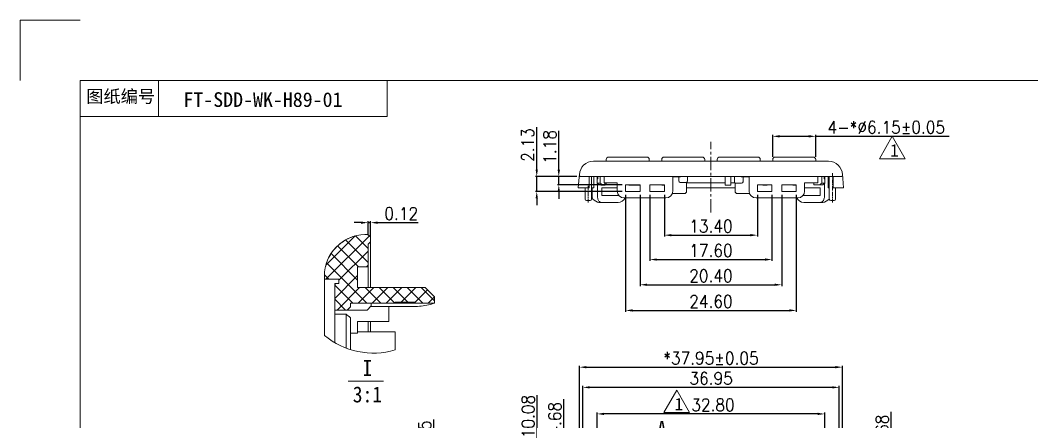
# Model space of a CAD drawing. Header units: millimetres. Extents: x 1171 to 1429, y -714 to -532.
# Drawn here: x 1171.4 to 1317.2, y -590.2 to -532.4 of the extents above; entities that cross this region are included whole.
import ezdxf

# ---------------------------------------------------------------- set-up
doc = ezdxf.new("R2010")
doc.units = ezdxf.units.MM
doc.header["$LTSCALE"] = 0.12
doc.linetypes.add('CENTER', pattern=[50.8, 31.75, -6.35, 6.35, -6.35])
doc.layers.get('0').update_dxf_attribs({"color": 8, "lineweight": 9})
for name, color, linetype, lineweight in [('1粗实线-A (轮廓线)', 3, 'Continuous', 15), ('dim', 82, 'Continuous', 9), ('尺寸线', 3, 'Continuous', 9)]:
    doc.layers.add(name, color=color, linetype=linetype, lineweight=lineweight)
doc.styles.get("Standard").update_dxf_attribs({"font": 'txt.shx', "width": 0.9})
doc.styles.add('机械制图', font='gbeitc.shx')
doc.dimstyles.new('1', dxfattribs={"dimtxt": 1.8, "dimasz": 1, "dimexe": 0.2, "dimexo": 0.5, "dimgap": 0.4, "dimtad": 1, "dimzin": 1, "dimdsep": 46, "dimtxsty": 'Standard', "dimcen": 0.09, "dimclrd": 3, "dimclre": 3, "dimclrt": 2, "dimadec": 0, "dimazin": 0, "dimtp": 0.01, "dimtm": 0.01, "dimtfac": 1, "dimtmove": 0, "dimatfit": 3, "dimfxl": 1, "dimtolj": 1, "dimarcsym": 0})

# ---------------------------------------------------------------- blocks, each defined once
blk = doc.blocks.new('*D62')
at = {"layer": 'Defpoints', "color": 0}
for p in [(1289.88, -582.34), (1251.98, -601.95), (1289.88, -602.04)]:
    blk.add_point(p, dxfattribs=at)
at = {"layer": '尺寸线', "color": 3, "lineweight": -2}
for p, q in [((1251.98, -601.45), (1251.98, -582.14)), ((1252.98, -582.34), (1288.88, -582.34)), ((1289.88, -601.54), (1289.88, -582.14))]:
    blk.add_line(p, q, dxfattribs=at)
at = {"layer": '尺寸线', "color": 3}
for points in [[(1252.98, -582.18), (1252.98, -582.51), (1251.98, -582.34)], [(1288.88, -582.18), (1288.88, -582.51), (1289.88, -582.34)]]:
    blk.add_solid(points, dxfattribs=at)
at = {"layer": '尺寸线', "color": 2, "insert": (1270.93, -581.04), "char_height": 1.8, "attachment_point": 5}
blk.add_mtext('\\A1;*37.95±0.05', dxfattribs=at)
blk = doc.blocks.new('*D72')
at = {"layer": 'Defpoints', "color": 0}
for p in [(1252.46, -585.25), (1252.46, -602.39), (1289.41, -602.3)]:
    blk.add_point(p, dxfattribs=at)
at = {"layer": '尺寸线', "color": 3, "lineweight": -2}
for p, q in [((1252.46, -601.89), (1252.46, -585.05)), ((1288.41, -585.25), (1253.46, -585.25)), ((1289.41, -601.8), (1289.41, -585.05))]:
    blk.add_line(p, q, dxfattribs=at)
at = {"layer": '尺寸线', "color": 3}
for points in [[(1253.46, -585.09), (1253.46, -585.42), (1252.46, -585.25)], [(1288.41, -585.09), (1288.41, -585.42), (1289.41, -585.25)]]:
    blk.add_solid(points, dxfattribs=at)
at = {"layer": '尺寸线', "color": 2, "insert": (1270.96, -583.95), "char_height": 1.8, "attachment_point": 5}
blk.add_mtext('\\A1;36.95', dxfattribs=at)
blk = doc.blocks.new('*D90')
at = {"layer": 'Defpoints', "color": 0}
for p in [(1286.03, -549.08), (1279.83, -552.54), (1286.03, -552.54)]:
    blk.add_point(p, dxfattribs=at)
at = {"layer": '尺寸线', "color": 3, "lineweight": -2}
for p, q in [((1279.83, -552.04), (1279.83, -548.88)), ((1280.83, -549.08), (1285.03, -549.08)), ((1286.03, -552.04), (1286.03, -548.88)), ((1286.03, -549.08), (1305.25, -549.08))]:
    blk.add_line(p, q, dxfattribs=at)
at = {"layer": '尺寸线', "color": 3}
for points in [[(1280.83, -548.91), (1280.83, -549.25), (1279.83, -549.08)], [(1285.03, -548.91), (1285.03, -549.25), (1286.03, -549.08)]]:
    blk.add_solid(points, dxfattribs=at)
at = {"layer": '尺寸线', "color": 2, "insert": (1296.21, -547.78), "char_height": 1.8, "attachment_point": 5}
blk.add_mtext('\\A1;4-*%%C6.15%%P0.05', dxfattribs=at)
blk = doc.blocks.new('*D68')
at = {"layer": 'Defpoints', "color": 0}
for p in [(1221.87, -561.52), (1221.51, -563.8), (1221.87, -564.04)]:
    blk.add_point(p, dxfattribs=at)
at = {"layer": '尺寸线', "color": 3, "lineweight": -2}
for p, q in [((1221.51, -563.3), (1221.51, -561.32)), ((1221.87, -563.54), (1221.87, -561.32)), ((1220.51, -561.52), (1219.51, -561.52)), ((1221.51, -561.52), (1221.87, -561.52)), ((1222.87, -561.52), (1228.72, -561.52))]:
    blk.add_line(p, q, dxfattribs=at)
at = {"layer": '尺寸线', "color": 3}
for points in [[(1220.51, -561.36), (1220.51, -561.69), (1221.51, -561.52)], [(1222.87, -561.36), (1222.87, -561.69), (1221.87, -561.52)]]:
    blk.add_solid(points, dxfattribs=at)
at = {"layer": '尺寸线', "color": 2, "insert": (1226.29, -560.22), "char_height": 1.8, "attachment_point": 5}
blk.add_mtext('\\A1;0.12', dxfattribs=at)
blk = doc.blocks.new('*D104')
at = {"layer": 'Defpoints', "color": 0}
for p in [(1252.1, -554.89), (1249, -556.07), (1258.63, -556.07)]:
    blk.add_point(p, dxfattribs=at)
at = {"layer": '尺寸线', "color": 3, "lineweight": -2}
for p, q in [((1249, -553.89), (1249, -548.31)), ((1251.6, -554.89), (1248.8, -554.89)), ((1249, -556.07), (1249, -554.89)), ((1258.13, -556.07), (1248.8, -556.07)), ((1249, -557.07), (1249, -558.07))]:
    blk.add_line(p, q, dxfattribs=at)
at = {"layer": '尺寸线', "color": 3}
for points in [[(1248.83, -553.89), (1249.17, -553.89), (1249, -554.89)], [(1248.83, -557.07), (1249.17, -557.07), (1249, -556.07)]]:
    blk.add_solid(points, dxfattribs=at)
at = {"layer": '尺寸线', "color": 2, "insert": (1247.7, -550.6), "char_height": 1.8, "attachment_point": 5, "rotation": 90}
blk.add_mtext('\\A1;1.18', dxfattribs=at)
blk = doc.blocks.new('*D105')
at = {"layer": 'Defpoints', "color": 0}
for p in [(1252.1, -554.89), (1245.82, -557.02), (1258.63, -557.02)]:
    blk.add_point(p, dxfattribs=at)
at = {"layer": '尺寸线', "color": 3, "lineweight": -2}
for p, q in [((1245.82, -553.89), (1245.82, -547.77)), ((1251.6, -554.89), (1245.62, -554.89)), ((1245.82, -557.02), (1245.82, -554.89)), ((1258.13, -557.02), (1245.62, -557.02)), ((1245.82, -558.02), (1245.82, -559.02))]:
    blk.add_line(p, q, dxfattribs=at)
at = {"layer": '尺寸线', "color": 3}
for points in [[(1245.66, -553.89), (1245.99, -553.89), (1245.82, -554.89)], [(1245.66, -558.02), (1245.99, -558.02), (1245.82, -557.02)]]:
    blk.add_solid(points, dxfattribs=at)
at = {"layer": '尺寸线', "color": 2, "insert": (1244.52, -550.33), "char_height": 1.8, "attachment_point": 5, "rotation": 90}
blk.add_mtext('\\A1;2.13', dxfattribs=at)
blk = doc.blocks.new('*D106')
at = {"layer": 'Defpoints', "color": 0}
for p in [(1220.26, -596.99), (1223.46, -598.74), (1230.97, -598.74)]:
    blk.add_point(p, dxfattribs=at)
at = {"layer": '尺寸线', "color": 3, "lineweight": -2}
for p, q in [((1230.97, -595.99), (1230.97, -589.87)), ((1220.76, -596.99), (1231.17, -596.99)), ((1230.97, -598.74), (1230.97, -596.99)), ((1223.96, -598.74), (1231.17, -598.74)), ((1230.97, -599.74), (1230.97, -600.74))]:
    blk.add_line(p, q, dxfattribs=at)
at = {"layer": '尺寸线', "color": 3}
for points in [[(1230.81, -595.99), (1231.14, -595.99), (1230.97, -596.99)], [(1230.81, -599.74), (1231.14, -599.74), (1230.97, -598.74)]]:
    blk.add_solid(points, dxfattribs=at)
at = {"layer": '尺寸线', "color": 2, "insert": (1229.67, -592.43), "char_height": 1.8, "attachment_point": 5, "rotation": 90}
blk.add_mtext('\\A1;1.75', dxfattribs=at)
blk = doc.blocks.new('*D110')
at = {"layer": 'Defpoints', "color": 0}
for p in [(1264.23, -557.02), (1277.63, -557.02), (1277.63, -563.32)]:
    blk.add_point(p, dxfattribs=at)
at = {"layer": '尺寸线', "color": 3, "lineweight": -2}
for p, q in [((1264.23, -557.52), (1264.23, -563.52)), ((1277.63, -557.52), (1277.63, -563.52)), ((1265.23, -563.32), (1276.63, -563.32))]:
    blk.add_line(p, q, dxfattribs=at)
at = {"layer": '尺寸线', "color": 3}
for points in [[(1265.23, -563.16), (1265.23, -563.49), (1264.23, -563.32)], [(1276.63, -563.16), (1276.63, -563.49), (1277.63, -563.32)]]:
    blk.add_solid(points, dxfattribs=at)
at = {"layer": '尺寸线', "color": 2, "insert": (1270.93, -562.02), "char_height": 1.8, "attachment_point": 5}
blk.add_mtext('\\A1;13.40', dxfattribs=at)
blk = doc.blocks.new('*D111')
at = {"layer": 'Defpoints', "color": 0}
for p in [(1262.13, -557.02), (1279.73, -557.02), (1279.73, -566.84)]:
    blk.add_point(p, dxfattribs=at)
at = {"layer": '尺寸线', "color": 3, "lineweight": -2}
for p, q in [((1262.13, -557.52), (1262.13, -567.04)), ((1279.73, -557.52), (1279.73, -567.04)), ((1263.13, -566.84), (1278.73, -566.84))]:
    blk.add_line(p, q, dxfattribs=at)
at = {"layer": '尺寸线', "color": 3}
for points in [[(1263.13, -566.67), (1263.13, -567), (1262.13, -566.84)], [(1278.73, -566.67), (1278.73, -567), (1279.73, -566.84)]]:
    blk.add_solid(points, dxfattribs=at)
at = {"layer": '尺寸线', "color": 2, "insert": (1270.93, -565.54), "char_height": 1.8, "attachment_point": 5}
blk.add_mtext('\\A1;17.60', dxfattribs=at)
blk = doc.blocks.new('*D112')
at = {"layer": 'Defpoints', "color": 0}
for p in [(1260.73, -557.02), (1281.13, -557.02), (1281.13, -570.47)]:
    blk.add_point(p, dxfattribs=at)
at = {"layer": '尺寸线', "color": 3, "lineweight": -2}
for p, q in [((1260.73, -557.52), (1260.73, -570.67)), ((1281.13, -557.52), (1281.13, -570.67)), ((1261.73, -570.47), (1280.13, -570.47))]:
    blk.add_line(p, q, dxfattribs=at)
at = {"layer": '尺寸线', "color": 3}
for points in [[(1261.73, -570.3), (1261.73, -570.63), (1260.73, -570.47)], [(1280.13, -570.3), (1280.13, -570.63), (1281.13, -570.47)]]:
    blk.add_solid(points, dxfattribs=at)
at = {"layer": '尺寸线', "color": 2, "insert": (1270.93, -569.17), "char_height": 1.8, "attachment_point": 5}
blk.add_mtext('\\A1;20.40', dxfattribs=at)
blk = doc.blocks.new('*D113')
at = {"layer": 'Defpoints', "color": 0}
for p in [(1258.63, -557.02), (1283.23, -557.02), (1283.23, -574.17)]:
    blk.add_point(p, dxfattribs=at)
at = {"layer": '尺寸线', "color": 3, "lineweight": -2}
for p, q in [((1258.63, -557.52), (1258.63, -574.37)), ((1283.23, -557.52), (1283.23, -574.37)), ((1259.63, -574.17), (1282.23, -574.17))]:
    blk.add_line(p, q, dxfattribs=at)
at = {"layer": '尺寸线', "color": 3}
for points in [[(1259.63, -574), (1259.63, -574.33), (1258.63, -574.17)], [(1282.23, -574), (1282.23, -574.33), (1283.23, -574.17)]]:
    blk.add_solid(points, dxfattribs=at)
at = {"layer": '尺寸线', "color": 2, "insert": (1270.93, -572.87), "char_height": 1.8, "attachment_point": 5}
blk.add_mtext('\\A1;24.60', dxfattribs=at)
blk = doc.blocks.new('*D117')
at = {"color": 3, "lineweight": -2}
for p, q in [((1249.73, -595.44), (1249.73, -586.95)), ((1257.43, -595.44), (1249.53, -595.44)), ((1249.73, -599.12), (1249.73, -596.44)), ((1254.46, -600.12), (1249.53, -600.12))]:
    blk.add_line(p, q, dxfattribs=at)
at = {"color": 3}
for points in [[(1249.56, -596.44), (1249.9, -596.44), (1249.73, -595.44)], [(1249.56, -599.12), (1249.9, -599.12), (1249.73, -600.12)]]:
    blk.add_solid(points, dxfattribs=at)
at = {"layer": 'Defpoints', "color": 0}
for p in [(1249.73, -595.44), (1257.93, -595.44), (1254.96, -600.12)]:
    blk.add_point(p, dxfattribs=at)
at = {"color": 2, "insert": (1248.43, -589.78), "char_height": 1.8, "attachment_point": 5, "rotation": 90}
blk.add_mtext('\\A1;4.68', dxfattribs=at)
blk = doc.blocks.new('*D118')
at = {"color": 3, "lineweight": -2}
for p, q in [((1245.89, -595.44), (1245.89, -586.36)), ((1257.93, -595.44), (1245.69, -595.44)), ((1245.89, -604.52), (1245.89, -596.44)), ((1254.03, -605.52), (1245.69, -605.52))]:
    blk.add_line(p, q, dxfattribs=at)
at = {"color": 3}
for points in [[(1245.72, -596.44), (1246.05, -596.44), (1245.89, -595.44)], [(1245.72, -604.52), (1246.05, -604.52), (1245.89, -605.52)]]:
    blk.add_solid(points, dxfattribs=at)
at = {"layer": 'Defpoints', "color": 0}
for p in [(1258.43, -595.44), (1245.89, -605.52), (1254.53, -605.52)]:
    blk.add_point(p, dxfattribs=at)
at = {"color": 2, "insert": (1244.59, -589.46), "char_height": 1.8, "attachment_point": 5, "rotation": 90}
blk.add_mtext('\\A1;10.08', dxfattribs=at)
blk = doc.blocks.new('*D123')
at = {"color": 3, "lineweight": -2}
for p, q in [((1296.92, -595.44), (1296.92, -588.78)), ((1297.31, -595.44), (1297.12, -595.44)), ((1296.92, -599.12), (1296.92, -596.44)), ((1287.41, -600.12), (1297.12, -600.12))]:
    blk.add_line(p, q, dxfattribs=at)
at = {"color": 3}
for points in [[(1296.76, -596.44), (1297.09, -596.44), (1296.92, -595.44)], [(1296.76, -599.12), (1297.09, -599.12), (1296.92, -600.12)]]:
    blk.add_solid(points, dxfattribs=at)
at = {"layer": 'Defpoints', "color": 0}
for p in [(1296.81, -595.44), (1296.92, -595.44), (1286.91, -600.12)]:
    blk.add_point(p, dxfattribs=at)
at = {"color": 2, "insert": (1295.62, -591.61), "char_height": 1.8, "attachment_point": 5, "rotation": 90}
blk.add_mtext('\\A1;4.68', dxfattribs=at)
blk = doc.blocks.new('*D71')
at = {"color": 3, "lineweight": -2}
for p, q in [((1254.53, -605.02), (1254.53, -588.88)), ((1287.33, -605.02), (1287.33, -588.88)), ((1286.33, -589.08), (1255.53, -589.08))]:
    blk.add_line(p, q, dxfattribs=at)
at = {"color": 3}
for points in [[(1255.53, -588.91), (1255.53, -589.24), (1254.53, -589.08)], [(1286.33, -588.91), (1286.33, -589.24), (1287.33, -589.08)]]:
    blk.add_solid(points, dxfattribs=at)
at = {"layer": 'Defpoints', "color": 0}
for p in [(1254.53, -589.08), (1254.53, -605.52), (1287.33, -605.52)]:
    blk.add_point(p, dxfattribs=at)
at = {"color": 2, "insert": (1271.22, -587.78), "char_height": 1.8, "attachment_point": 5}
blk.add_mtext('\\A1;32.80', dxfattribs=at)

msp = doc.modelspace()

# ---------------------------------------------------------------- linework, layer by layer
at = {"color": 252, "lineweight": 13}
for p, q in [((1171.368, -532.354), (1180.029, -532.354)), ((1171.368, -532.354), (1171.368, -541.016)), ((1180.029, -541.016), (1180.029, -705.582)), ((1419.951, -541.016), (1180.029, -541.016)), ((1180.029, -541.016), (1266.644, -541.016)), ((1191.289, -541.016), (1191.289, -546.212)), ((1224.264, -541.016), (1224.264, -546.212)), ((1180.029, -546.212), (1224.264, -546.212))]:
    msp.add_line(p, q, dxfattribs=at)
at = {"color": 1, "linetype": 'CENTER', "lineweight": 5, "ltscale": 0.5}
msp.add_line((1270.932, -560.059), (1270.932, -549.87), dxfattribs=at)
at = {"color": 1, "linetype": 'CENTER', "lineweight": 5, "ltscale": 0.15}
for p, q in [((1288.442, -554.376), (1288.442, -558.616)), ((1253.252, -556.216), (1253.252, -558.616))]:
    msp.add_line(p, q, dxfattribs=at)
at = {"color": 6}
msp.add_line((1218.624, -584.36), (1223.752, -584.36), dxfattribs=at)
at = {"color": 1}
for points in [[(1297.068, -549.078), (1295.206, -552.303), (1298.929, -552.303)], [(1265.995, -585.645), (1264.133, -588.869), (1267.857, -588.869)]]:
    msp.add_lwpolyline(points, close=True, dxfattribs=at)
at = {"layer": '1粗实线-A (轮廓线)', "color": 7, "linetype": 'Continuous'}
for p, q in [((1255.832, -552.666), (1255.832, -552.416)), ((1261.682, -552.066), (1256.182, -552.066)), ((1262.032, -552.416), (1262.032, -552.666)), ((1263.832, -552.666), (1263.832, -552.416)), ((1269.682, -552.066), (1264.182, -552.066)), ((1270.032, -552.416), (1270.032, -552.666)), ((1271.832, -552.666), (1271.832, -552.416)), ((1277.682, -552.066), (1272.182, -552.066)), ((1278.032, -552.416), (1278.032, -552.666)), ((1279.832, -552.666), (1279.832, -552.416)), ((1285.682, -552.066), (1280.182, -552.066)), ((1286.032, -552.416), (1286.032, -552.666)), ((1253.982, -552.666), (1287.882, -552.666)), ((1251.811, -556.516), (1251.989, -554.492)), ((1251.978, -554.763), (1251.982, -554.614)), ((1251.978, -554.763), (1252.099, -554.887)), ((1252.099, -554.886), (1289.764, -554.886)), ((1253.396, -556.516), (1253.396, -554.886)), ((1253.702, -554.886), (1253.702, -558.116)), ((1254.046, -554.886), (1254.046, -556.516)), ((1254.532, -555.816), (1254.532, -554.886)), ((1254.608, -555.216), (1254.532, -555.216)), ((1254.608, -555.216), (1254.608, -554.886)), ((1254.956, -554.886), (1254.956, -555.816)), ((1255.539, -555.766), (1255.539, -554.886)), ((1265.432, -556.966), (1265.432, -554.916)), ((1265.432, -554.916), (1266.532, -554.916)), ((1266.307, -555.516), (1266.307, -554.916)), ((1266.562, -554.886), (1266.532, -554.916)), ((1267.557, -554.886), (1267.557, -555.516)), ((1272.982, -556.116), (1272.982, -554.886)), ((1273.782, -556.116), (1273.782, -554.886)), ((1274.307, -555.616), (1274.307, -554.886)), ((1275.332, -554.916), (1275.302, -554.886)), ((1275.332, -554.916), (1276.432, -554.916)), ((1275.557, -554.916), (1275.557, -555.616)), ((1276.432, -556.966), (1276.432, -554.916)), ((1286.325, -554.886), (1286.325, -555.766)), ((1286.908, -555.816), (1286.908, -554.886)), ((1287.255, -554.886), (1287.255, -555.216)), ((1287.332, -555.216), (1287.255, -555.216)), ((1287.332, -554.886), (1287.332, -555.816)), ((1287.818, -556.516), (1287.818, -554.886)), ((1287.992, -558.116), (1287.992, -554.886)), ((1288.532, -556.516), (1288.532, -554.886)), ((1289.886, -554.763), (1289.765, -554.887)), ((1289.875, -554.492), (1290.052, -556.516)), ((1289.882, -554.614), (1289.886, -554.763)), ((1251.811, -556.516), (1253.396, -556.516)), ((1252.802, -558.116), (1252.802, -556.516)), ((1253.702, -556.516), (1254.046, -556.516)), ((1253.81, -557.616), (1253.81, -556.516)), ((1254.782, -556.066), (1254.532, -555.816)), ((1254.532, -555.816), (1254.956, -555.816)), ((1254.563, -557.616), (1254.563, -555.848)), ((1254.782, -556.066), (1255.64, -556.066)), ((1255.082, -556.066), (1255.082, -556.116)), ((1255.082, -556.116), (1255.642, -556.116)), ((1255.211, -556.516), (1255.211, -557.616)), ((1255.211, -556.516), (1257.432, -556.516)), ((1255.539, -555.766), (1257.432, -555.766)), ((1255.64, -555.766), (1255.64, -556.066)), ((1255.842, -555.916), (1255.642, -556.116)), ((1255.842, -555.916), (1255.842, -555.766)), ((1257.432, -556.966), (1257.432, -555.766)), ((1258.632, -556.066), (1258.632, -557.016)), ((1260.732, -556.066), (1258.632, -556.066)), ((1259.111, -556.066), (1259.111, -556.116)), ((1259.111, -556.116), (1260.611, -556.116)), ((1260.611, -556.066), (1260.611, -556.116)), ((1260.732, -556.066), (1260.732, -557.016)), ((1262.132, -556.066), (1262.132, -557.016)), ((1264.232, -556.066), (1262.132, -556.066)), ((1263.832, -556.066), (1263.832, -556.116)), ((1264.232, -556.116), (1263.832, -556.116)), ((1264.232, -557.016), (1264.232, -556.066)), ((1266.507, -555.716), (1267.357, -555.716)), ((1267.432, -555.701), (1267.432, -557.116)), ((1272.982, -555.766), (1267.432, -555.766)), ((1274.432, -556.516), (1267.432, -556.516)), ((1272.982, -556.116), (1273.782, -556.116)), ((1274.378, -555.766), (1273.782, -555.766)), ((1274.432, -557.116), (1274.432, -555.801)), ((1274.507, -555.816), (1275.357, -555.816)), ((1279.732, -556.066), (1277.632, -556.066)), ((1277.632, -556.066), (1277.632, -557.016)), ((1278.432, -556.066), (1278.432, -556.116)), ((1279.032, -556.116), (1278.432, -556.116)), ((1279.032, -556.066), (1279.032, -556.116)), ((1279.732, -556.066), (1279.732, -557.016)), ((1283.232, -556.066), (1281.132, -556.066)), ((1281.132, -556.066), (1281.132, -557.016)), ((1282.732, -556.066), (1282.732, -556.116)), ((1282.732, -556.116), (1283.232, -556.116)), ((1283.232, -557.016), (1283.232, -556.066)), ((1284.432, -555.766), (1286.325, -555.766)), ((1284.432, -555.766), (1284.432, -556.966)), ((1284.432, -556.516), (1286.657, -556.516)), ((1285.785, -555.766), (1285.785, -556.066)), ((1285.785, -556.066), (1287.082, -556.066)), ((1286.657, -557.616), (1286.657, -556.516)), ((1286.908, -555.816), (1287.332, -555.816)), ((1287.332, -555.816), (1287.082, -556.066)), ((1287.304, -555.844), (1287.304, -557.616)), ((1287.818, -556.516), (1287.992, -556.516)), ((1288.532, -556.516), (1290.052, -556.516)), ((1288.892, -558.116), (1288.892, -556.516)), ((1253.002, -558.316), (1253.502, -558.316)), ((1253.857, -558.013), (1253.892, -558.133)), ((1253.895, -558.136), (1253.892, -558.133)), ((1257.566, -557.616), (1255.211, -557.616)), ((1257.566, -557.616), (1257.566, -557.457)), ((1258.432, -557.966), (1264.432, -557.966)), ((1258.632, -557.016), (1260.732, -557.016)), ((1262.132, -557.016), (1264.232, -557.016)), ((1265.366, -557.316), (1267.232, -557.316)), ((1267.432, -557.116), (1267.232, -557.316)), ((1274.632, -557.316), (1274.432, -557.116)), ((1274.632, -557.316), (1276.498, -557.316)), ((1283.432, -557.966), (1277.432, -557.966)), ((1277.632, -557.016), (1279.732, -557.016)), ((1281.132, -557.016), (1283.232, -557.016)), ((1284.298, -557.457), (1284.298, -557.616)), ((1286.657, -557.616), (1284.298, -557.616)), ((1287.785, -558.274), (1287.969, -558.136)), ((1287.969, -558.136), (1287.971, -558.133)), ((1287.971, -558.133), (1287.992, -558.064)), ((1288.192, -558.316), (1288.692, -558.316)), ((1254.901, -558.616), (1257.566, -558.616)), ((1284.302, -558.616), (1286.963, -558.616)), ((1221.049, -563.231), (1221.496, -563.22)), ((1221.866, -563.579), (1221.496, -563.22)), ((1221.866, -564.282), (1221.506, -564.642)), ((1221.866, -570.867), (1221.866, -563.57)), ((1221.506, -570.867), (1221.506, -564.642)), ((1220.006, -567.867), (1220.006, -570.867)), ((1220.006, -567.867), (1221.506, -567.867)), ((1215.206, -569.229), (1215.206, -577.762)), ((1217.306, -569.679), (1215.206, -569.679)), ((1217.306, -569.679), (1217.306, -570.279)), ((1216.706, -578.813), (1216.706, -570.279)), ((1217.306, -570.279), (1216.706, -570.279)), ((1220.006, -570.867), (1229.756, -570.867)), ((1229.756, -570.867), (1231.106, -572.217)), ((1225.406, -573.117), (1225.406, -572.967)), ((1225.406, -572.967), (1228.256, -572.967)), ((1228.256, -573.117), (1228.256, -572.967)), ((1231.106, -573.117), (1231.106, -572.217)), ((1216.706, -574.116), (1221.356, -574.116)), ((1218.956, -573.666), (1218.506, -574.116)), ((1218.956, -573.117), (1218.956, -573.666)), ((1218.956, -573.117), (1231.106, -573.117)), ((1221.956, -573.516), (1221.356, -574.116)), ((1228.106, -573.606), (1221.866, -573.606)), ((1221.956, -573.117), (1221.956, -573.516)), ((1224.506, -575.762), (1224.506, -573.606)), ((1218.356, -574.713), (1216.706, -574.713)), ((1218.356, -579.599), (1218.356, -574.713)), ((1218.956, -579.807), (1218.956, -575.232)), ((1220.006, -577.439), (1220.006, -575.762)), ((1224.506, -575.762), (1220.006, -575.762)), ((1221.506, -577.262), (1221.506, -575.762)), ((1221.866, -577.262), (1221.866, -575.762)), ((1220.006, -577.262), (1225.406, -577.262)), ((1225.406, -579.857), (1225.406, -577.262)), ((1220.006, -577.439), (1218.956, -577.439))]:
    msp.add_line(p, q, dxfattribs=at)
at = {"layer": '1粗实线-A (轮廓线)', "color": 2, "linetype": 'Continuous', "lineweight": 5}
msp.add_line((1216.706, -570.415), (1216.842, -570.279), dxfattribs=at)
at = {"layer": '1粗实线-A (轮廓线)', "color": 7, "linetype": 'Continuous'}
for points in [[(1253.81, -557.616), (1253.817, -557.775), (1253.857, -558.013)], [(1253.895, -558.136), (1254.086, -558.279), (1254.342, -558.439), (1254.582, -558.55), (1254.795, -558.608), (1254.899, -558.616)], [(1286.964, -558.616), (1287.075, -558.606), (1287.289, -558.547), (1287.529, -558.435), (1287.785, -558.274)], [(1217.96, -564.227), (1217.496, -564.513), (1217.449, -564.559)], [(1219.16, -563.627), (1218.648, -563.801), (1218.578, -563.845)], [(1216.918, -565.084), (1216.534, -565.464), (1216.507, -565.506)], [(1216.087, -566.169), (1215.809, -566.607), (1215.798, -566.639)], [(1215.508, -567.458), (1215.358, -567.883), (1215.357, -567.9)]]:
    msp.add_lwpolyline(points, dxfattribs=at)
for centre, radius, start, end in [((1256.182, -552.416), 0.35, 90, 180), ((1261.682, -552.416), 0.35, 0, 90), ((1264.182, -552.416), 0.35, 90, 180), ((1269.682, -552.416), 0.35, 0, 90), ((1272.182, -552.416), 0.35, 90, 180), ((1277.682, -552.416), 0.35, 0, 90), ((1280.182, -552.416), 0.35, 90, 180), ((1285.682, -552.416), 0.35, 0, 90), ((1253.981, -554.666), 2, 89.97587, 178.4993), ((1252.365, -553.766), 0.15, 150.89009, 162.46754), ((1287.883, -554.666), 2, 1.50126, 90.02582), ((1289.499, -553.766), 0.15, 21.69949, 29.10991), ((1266.507, -555.516), 0.2, 180, 270), ((1267.357, -555.516), 0.2, 270, 0), ((1282.084, -525.391), 40.763, 228.2781, 228.80888), ((1258.432, -556.966), 1, 180, 270), ((1264.432, -556.966), 1, 270, 0), ((1274.507, -555.616), 0.2, 180, 270), ((1275.357, -555.616), 0.2, 270, 0), ((1277.432, -556.966), 1, 180, 270), ((1283.432, -556.966), 1, 270, 0), ((1259.78, -525.391), 40.763, 311.19109, 311.72187), ((1253.002, -558.116), 0.2, 180, 270), ((1253.502, -558.116), 0.2, 270, 0), ((1257.566, -557.616), 1, 270, 339.33637), ((1284.302, -557.616), 1, 200.67026, 270), ((1288.192, -558.116), 0.2, 180, 270), ((1288.692, -558.116), 0.2, 270, 0), ((1221.206, -569.229), 6, 91.5, 180), ((1222.262, -569.28), 11.034, 230.24196, 286.55316)]:
    msp.add_arc(centre, radius, start, end, dxfattribs=at)
msp.add_ellipse((1212.086, -582.567), major_axis=(0, 10.05), ratio=1, start_param=-0.7526592, end_param=-0.6736984, dxfattribs=at)
for points, knots in [([(1254.563, -557.616), (1254.563, -557.704), (1254.576, -557.876), (1254.643, -558.181), (1254.756, -558.393), (1254.863, -558.486)], [0, 0, 0, 0, 0.2803639, 0.5466503, 1, 1, 1, 1]), ([(1287.008, -558.484), (1287.114, -558.39), (1287.225, -558.179), (1287.292, -557.875), (1287.304, -557.704), (1287.304, -557.616)], [0, 0, 0, 0, 0.4537524, 0.7199109, 1, 1, 1, 1]), ([(1287.917, -558.126), (1287.928, -558.131), (1287.943, -558.137), (1287.964, -558.14), (1287.969, -558.136)], [0, 0, 0, 0, 0.6429469, 1, 1, 1, 1]), ([(1254.863, -558.486), (1254.91, -558.528), (1255.021, -558.595), (1255.148, -558.616), (1255.211, -558.616)], [0, 0, 0, 0, 0.5028474, 1, 1, 1, 1]), ([(1286.657, -558.616), (1286.72, -558.616), (1286.849, -558.595), (1286.96, -558.526), (1287.008, -558.484)], [0, 0, 0, 0, 0.4969321, 1, 1, 1, 1]), ([(1228.106, -573.606), (1228.818, -573.606), (1229.836, -573.48), (1230.817, -573.209), (1231.106, -573.117)], [0, 0, 0, 0, 0.700862, 1, 1, 1, 1])]:
    msp.add_open_spline(points, degree=3, knots=knots, dxfattribs=at)
at = {"layer": '尺寸线', "color": 2, "linetype": 'Continuous', "lineweight": 5}
for p, q in [((1215.413, -567.667), (1219.644, -563.436)), ((1215.421, -569.679), (1221.691, -563.409)), ((1221.506, -567.245), (1218.262, -564.001)), ((1221.506, -565.225), (1219.702, -563.421)), ((1220.107, -567.867), (1217.097, -564.857)), ((1217.306, -569.815), (1221.506, -565.615)), ((1220.006, -569.786), (1216.176, -565.957)), ((1221.315, -573.117), (1215.518, -567.319)), ((1221.275, -567.867), (1221.506, -567.636)), ((1215.857, -569.679), (1215.209, -569.031)), ((1216.706, -572.436), (1220.006, -569.136)), ((1219.295, -573.117), (1216.706, -570.528)), ((1217.046, -574.116), (1220.295, -570.867)), ((1220.066, -573.117), (1222.316, -570.867)), ((1223.336, -573.117), (1221.086, -570.867)), ((1222.086, -573.117), (1224.336, -570.867)), ((1225.357, -573.117), (1223.107, -570.867)), ((1224.107, -573.117), (1226.357, -570.867)), ((1227.227, -572.967), (1225.127, -570.867)), ((1226.277, -572.967), (1228.377, -570.867)), ((1229.398, -573.117), (1227.148, -570.867)), ((1228.256, -573.009), (1230.077, -571.188)), ((1231.106, -572.804), (1229.168, -570.867)), ((1218.274, -574.116), (1216.706, -572.548)), ((1230.169, -573.117), (1231.087, -572.198))]:
    msp.add_line(p, q, dxfattribs=at)

# ---------------------------------------------------------------- texts
at = {"color": 252, "lineweight": 13, "insert": (1180.885, -542.415), "char_height": 1.8189, "width": 22.1919, "attachment_point": 1, "style": '机械制图'}
msp.add_mtext('{\\fSimSun|b0|i0|c134|p2;图纸编号}', dxfattribs=at)
at = {"color": 1, "char_height": 1.8, "width": 1.25754, "attachment_point": 1, "style": '机械制图'}
for insert in [(1296.767, -550.206), (1265.694, -586.772)]:
    msp.add_mtext('{\\fSimSun|b0|i0|c134|p2;1}', dxfattribs=dict(at, insert=insert))
at = {"color": 0, "lineweight": 9, "char_height": 2.3, "attachment_point": 1}
for s, insert, width in [('{\\fSimSun|b0|i0|c134|p2;\\C6;I}', (1220.709, -581.291), 2.41941), ('{\\fSimSun|b0|i0|c134|p2;\\C6;3:1}', (1219.301, -585.116), 5.52552)]:
    msp.add_mtext(s, dxfattribs=dict(at, insert=insert, width=width))
at = {"color": 6, "linetype": 'Continuous', "lineweight": 13, "extrusion": (0, 0, -1), "insert": (1263.153, -592.382), "char_height": 2.3, "width": 70.17192, "attachment_point": 9, "text_direction": (-1, 0, 0), "line_spacing_factor": 0.9}
msp.add_mtext('\\pt17.5;{\\fNSimSun|b0|i0|c134|p49;A}', dxfattribs=at)
at = {"layer": 'dim', "color": 252, "lineweight": 5, "insert": (1194.89, -542.735), "char_height": 2.10672, "width": 22.1919, "attachment_point": 1, "style": '机械制图'}
msp.add_mtext('\\A1;{\\fNSimSun|b0|i0|c0|p49;FT-SDD-WK-\\fNSimSun|b0|i0|c134|p49;H89-01}', dxfattribs=at)

# ---------------------------------------------------------------- dimensions: what is measured, and where the dimension line sits
for base, p1, p2, picture, middle in [((1245.886, -605.524), (1258.432, -595.443), (1254.532, -605.524), '*D118', (1245.886, -589.456)), ((1249.729, -595.443), (1254.956, -600.124), (1257.932, -595.443), '*D117', (1249.729, -589.783))]:
    dim = msp.add_linear_dim(base=base, p1=p1, p2=p2, angle=90, dimstyle='1')
    dim.commit()
    dim.dimension.update_dxf_attribs({"geometry": picture, "text_midpoint": middle, "dimtype": 160})
dim = msp.add_linear_dim(base=(1254.532, -589.078), p1=(1287.332, -605.524), p2=(1254.532, -605.524), dimstyle='1')
dim.commit()
dim.dimension.update_dxf_attribs({"geometry": '*D71', "text_midpoint": (1271.225, -589.078), "dimtype": 160})
dim = msp.add_linear_dim(base=(1296.924, -595.444), p1=(1286.908, -600.124), p2=(1296.814, -595.444), angle=90, dimstyle='1')
dim.commit()
dim.dimension.update_dxf_attribs({"geometry": '*D123', "text_midpoint": (1295.624, -591.614)})
at = {"layer": '尺寸线'}
for base, p1, p2, text, picture, middle in [((1286.032, -549.078), (1279.832, -552.541), (1286.032, -552.541), '4-*%%C6.15%%P0.05', '*D90', (1296.207, -549.078)), ((1289.884, -582.344), (1251.979, -601.952), (1289.884, -602.043), '*37.95±0.05', '*D62', (1270.932, -582.344))]:
    dim = msp.add_linear_dim(base=base, p1=p1, p2=p2, text=text, dimstyle='1', dxfattribs=at)
    dim.commit()
    dim.dimension.update_dxf_attribs({"geometry": picture, "text_midpoint": middle, "dimtype": 160})
for base, p1, p2, picture, middle in [((1245.824, -557.016), (1252.099, -554.886), (1258.632, -557.016), '*D105', (1245.824, -550.326)), ((1249.001, -556.066), (1252.099, -554.886), (1258.632, -556.066), '*D104', (1249.001, -550.596)), ((1230.975, -598.743), (1220.257, -596.993), (1223.457, -598.743), '*D106', (1230.975, -592.433))]:
    dim = msp.add_linear_dim(base=base, p1=p1, p2=p2, angle=90, dimstyle='1', dxfattribs=at)
    dim.commit()
    dim.dimension.update_dxf_attribs({"geometry": picture, "text_midpoint": middle, "dimtype": 160})
for base, p1, p2, picture, middle in [((1283.232, -574.167), (1258.632, -557.016), (1283.232, -557.016), '*D113', (1270.932, -572.867)), ((1281.132, -570.467), (1260.732, -557.016), (1281.132, -557.016), '*D112', (1270.932, -569.167)), ((1279.732, -566.836), (1262.132, -557.016), (1279.732, -557.016), '*D111', (1270.932, -565.536)), ((1277.632, -563.324), (1264.232, -557.016), (1277.632, -557.016), '*D110', (1270.932, -562.024))]:
    dim = msp.add_linear_dim(base=base, p1=p1, p2=p2, dimstyle='1', dxfattribs=at)
    dim.commit()
    dim.dimension.update_dxf_attribs({"geometry": picture, "text_midpoint": middle})
dim = msp.add_linear_dim(base=(1221.866, -561.522), p1=(1221.506, -563.799), p2=(1221.866, -564.039), text='0.12', dimstyle='1', dxfattribs=at)
dim.commit()
dim.dimension.update_dxf_attribs({"geometry": '*D68', "text_midpoint": (1226.291, -560.222)})
dim = msp.add_linear_dim(base=(1252.457, -585.252), p1=(1289.407, -602.301), p2=(1252.457, -602.385), dimstyle='1', dxfattribs=at)
dim.commit()
dim.dimension.update_dxf_attribs({"geometry": '*D72', "text_midpoint": (1270.956, -585.252), "dimtype": 160})

doc.saveas('drawing.dxf')
